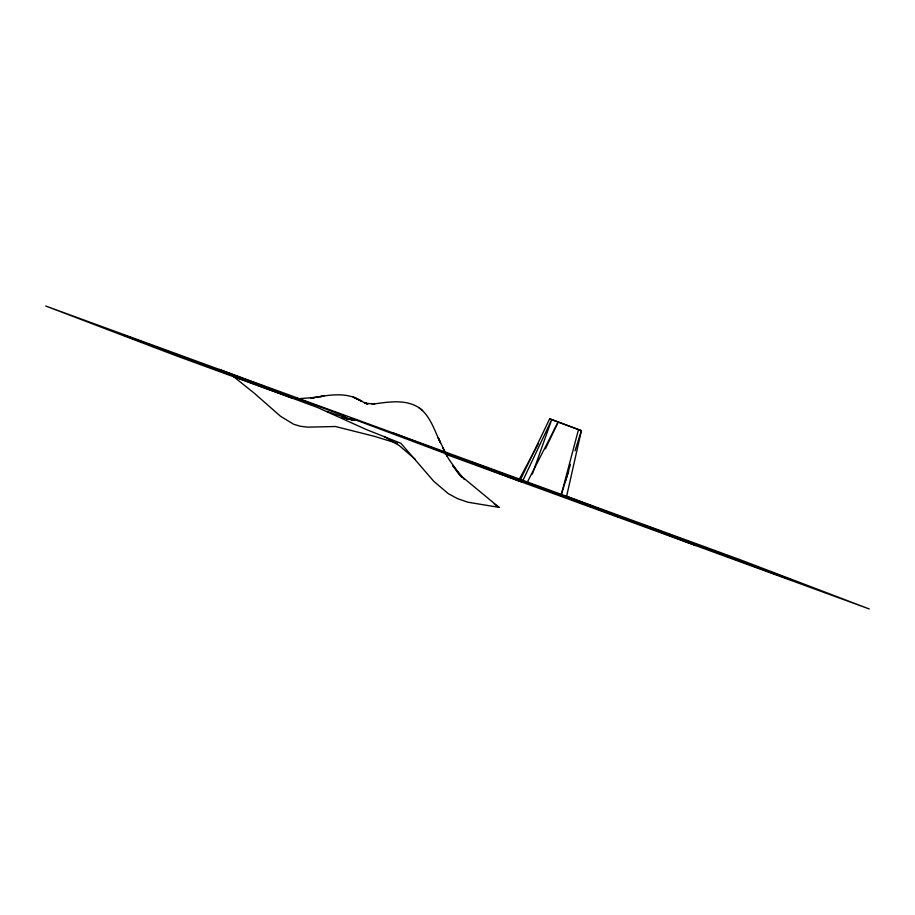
<?xml version="1.0" encoding="UTF-8"?>
<svg xmlns="http://www.w3.org/2000/svg" width="915" height="915" viewBox="0 0 915 915"><rect width="100%" height="100%" fill="white"/><g stroke="black" fill="none" stroke-linecap="round" stroke-linejoin="round"><path stroke-width="1.37" d="M568.65 471.156L561.009 495.45L566.362 497.417L581.391 430.656L549.663 418.83L520.223 480.203L519.011 479.803L538.535 443.375M566.362 497.417L561.101 495.358L578.509 429.524M565.196 481.988L570.445 464.34M575.02 450.901L581.391 430.656L549.663 418.83M532.347 474.073L551.756 419.539L522.671 481.004L520.223 480.203M545.454 448.808L558.219 421.906L527.109 482.617L529.03 483.383L522.671 481.004M320.09 396.687L323.933 396.058L310.917 398.094C327.639 395.211 346.957 391.151 362.088 401.468L353.224 397.076L366.698 403.778L364.536 402.783L368.047 403.938L365.794 403.275L374.624 403.984L372.119 404.19C387.537 402.143 405.048 398.7 419.047 407.713C430.462 416.119 434.511 430.565 440.447 442.757L438.216 437.793L447.172 456.299M314.863 397.487L300.68 398.528M464.374 479.46L452.456 465.209L458.735 474.004L499.064 507.368L467.851 502.209L457.397 498.584L448.327 493.665L433.79 481.313L400.907 443.306L366.263 429.524L317.471 407.461L233.073 376.248L254.37 393.278L280.402 416.176L293.635 424.251L300.326 426.253L307.692 427.156L335.428 426.504L374.041 436.226L395.76 442.86M357.548 420.397L346.442 418.555L354.345 420.351M353.819 419.928L341.718 417.354L353.819 419.928L346.476 418.75M352.527 419.951L326.838 411.384M444.301 453.154L355.237 419.756M351.84 418.567L353.945 419.322M396.618 443.169L397.487 443.478M781.341 576.404L791.589 579.996L643.588 525.05L777.91 575.158M293.052 398.46L175.68 355.58L45.75 306.033L739.32 559.42L869.25 608.967L445.102 454.012M527.109 482.617L561.101 495.358M345.47 416.234L296.849 398.357L299.548 399.512M714.672 551.288L731.039 557.51L699.323 545.683L712.03 550.556M565.928 496.079L695.857 545.615M392.535 432.726L522.465 482.274M311.352 404.075L313.593 404.933M219.143 369.385L296.037 398.7M519.011 479.803L561.009 495.45M384.266 436.512L399.272 445.571L415.353 459.387M494.203 504.016L499.064 507.368M419.047 407.713L422.547 410.549M461.515 477.07L448.819 459.17L444.599 451.644M443.112 448.464L442.791 447.812L445.571 453.428M123.605 335.062L271.343 389.927L123.605 335.062M470.573 461.8L618.197 516.643L470.573 461.8"/></g></svg>
